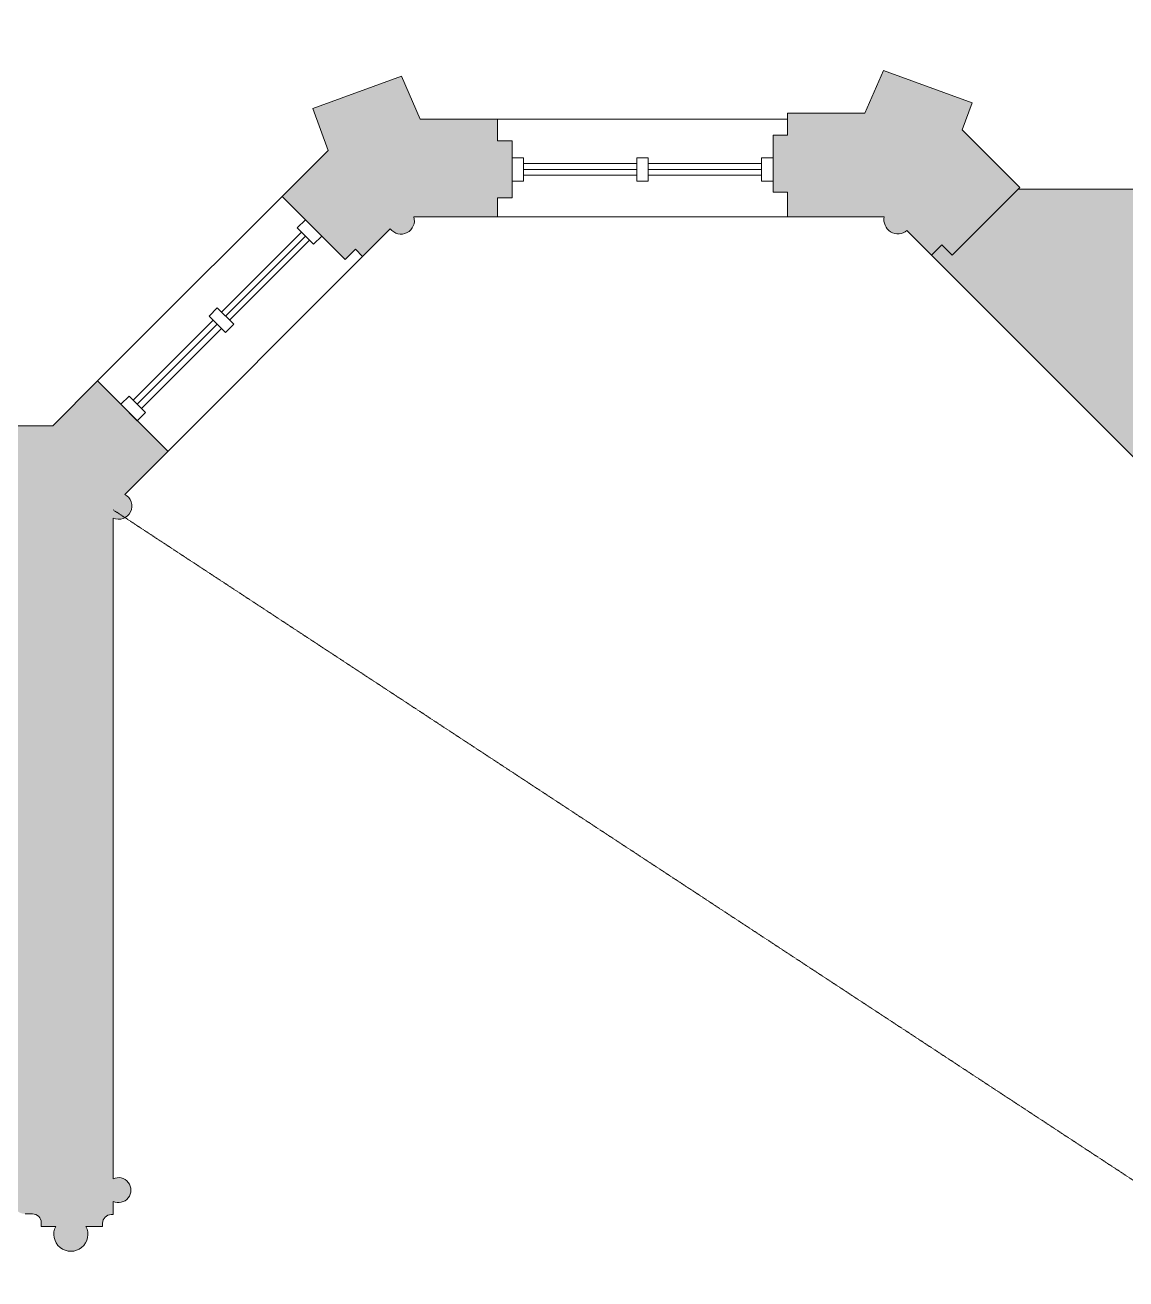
# Model space of a CAD drawing. Header units: inches. Extents: x 891 to 14187, y -1169 to 3232.
# Drawn here: x 12694.6 to 13074.3, y 2276.7 to 2708.9 of the extents above; entities that cross this region are included whole.
import ezdxf

# ---------------------------------------------------------------- set-up
doc = ezdxf.new("R2010")
doc.units = ezdxf.units.IN
doc.header["$MEASUREMENT"] = 0
doc.linetypes.add('IMPORT-IMPORT-CENTER2', pattern=[1.125, 0.75, -0.125, 0.125, -0.125])
for name, color, linetype, lineweight in [('A-Grid', 7, 'IMPORT-IMPORT-CENTER2', 9), ('A-Hatch', 7, 'Continuous', 9), ('EX-EXT-CORE', 7, 'Continuous', 9), ('EX-Windows', 7, 'Continuous', 9)]:
    doc.layers.add(name, color=color, linetype=linetype, lineweight=lineweight)

msp = doc.modelspace()

# ---------------------------------------------------------------- hatches: boundary and pattern name
at = {"layer": 'A-Hatch'}
h = msp.add_hatch(color=9, dxfattribs=at)
h.paths.add_polyline_path([(12710.43, 2286.27), (12711.92, 2286.46), (12713.31, 2287.03), (12714.51, 2287.92), (12715.44, 2289.1), (12716.05, 2290.47), (12716.29, 2291.95), (12716.15, 2293.44), (12715.63, 2294.85), (12721.37, 2294.85), (12721.37, 2295.93), (12721.47, 2296.7), (12721.77, 2297.43), (12722.25, 2298.05), (12722.87, 2298.53), (12723.59, 2298.83), (12724.37, 2298.93), (12725.01, 2298.93), (12725.01, 2303.44), (12726.04, 2303.11), (12727.12, 2303.04), (12728.18, 2303.24), (12729.16, 2303.7), (12729.99, 2304.39), (12730.62, 2305.27), (12731.02, 2306.27), (12731.16, 2307.34), (12731.02, 2308.42), (12730.62, 2309.42), (12729.99, 2310.3), (12729.16, 2310.98), (12728.18, 2311.45), (12727.12, 2311.65), (12726.04, 2311.58), (12725.01, 2311.25), (12725.01, 2538.95), (12726.13, 2538.61), (12727.29, 2538.57), (12728.43, 2538.83), (12729.47, 2539.36), (12730.33, 2540.15), (12730.98, 2541.12), (12731.35, 2542.23), (12731.43, 2543.39), (12731.21, 2544.54), (12730.71, 2545.59), (12729.96, 2546.48), (12729.01, 2547.16), (12743.86, 2562.01), (12719.64, 2586.23), (12704.18, 2570.78), (12666.46, 2570.78), (12666.46, 2607.84), (12644.84, 2607.84), (12644.84, 2560.51), (12614.07, 2560.51), (12614.07, 2530.83), (12673.57, 2530.83), (12673.57, 2342.09), (12650.87, 2342.09), (12650.87, 2305.75), (12690.28, 2305.75), (12690.28, 2303.67), (12690.4, 2302.63), (12690.75, 2301.64), (12691.33, 2300.77), (12692.08, 2300.04), (12692.98, 2299.51), (12693.98, 2299.2), (12695.03, 2299.12), (12697.21, 2299.12), (12697.99, 2299.02), (12698.71, 2298.72), (12699.33, 2298.24), (12699.81, 2297.62), (12700.11, 2296.9), (12700.21, 2296.12), (12700.21, 2294.85), (12705.22, 2294.85), (12704.7, 2293.44), (12704.56, 2291.95), (12704.8, 2290.47), (12705.41, 2289.1), (12706.35, 2287.92), (12707.55, 2287.03), (12708.94, 2286.46)])
h.paths.add_polyline_path([(13105.65, 2507.14), (13107.61, 2507.14), (13108.39, 2507.24), (13109.11, 2507.54), (13109.73, 2508.02), (13110.21, 2508.64), (13110.51, 2509.36), (13110.61, 2510.14), (13110.61, 2515.78), (13116.25, 2515.78), (13116.99, 2515.87), (13117.67, 2516.14), (13118.27, 2516.56), (13118.75, 2517.12), (13119.08, 2517.78), (13119.24, 2518.5), (13164.64, 2518.5), (13164.64, 2524.47), (13168.14, 2524.47), (13168.14, 2531.49), (13169.64, 2531.49), (13169.64, 2539.49), (13168.14, 2539.49), (13168.14, 2546.5), (13164.64, 2546.5), (13164.64, 2550.5), (13140.64, 2550.5), (13140.64, 2652.39), (13037.14, 2652.39), (13017.82, 2672.8), (13021.22, 2682.12), (12990.67, 2693.24), (12984.18, 2678.51), (12957.55, 2678.51), (12957.55, 2671.01), (12952.55, 2671.01), (12952.55, 2651.32), (12957.55, 2651.32), (12957.55, 2642.84), (12990.9, 2642.84), (12990.79, 2641.64), (12990.98, 2640.45), (12991.45, 2639.35), (12992.18, 2638.4), (12993.13, 2637.65), (12994.22, 2637.16), (12995.41, 2636.96), (12996.6, 2637.05), (12997.74, 2637.43), (12998.75, 2638.09), (13088.82, 2548.02), (13087.96, 2547.18), (13087.34, 2546.15), (13086.99, 2545.01), (13086.93, 2543.81), (13087.17, 2542.63), (13087.69, 2541.55), (13088.58, 2540.54), (13089.42, 2539.93), (13090.54, 2539.48), (13091.73, 2539.33), (13092.92, 2539.47), (13094.04, 2539.89), (13094.04, 2518.38), (13094.22, 2517.69), (13094.56, 2517.06), (13095.04, 2516.52), (13095.63, 2516.12), (13096.3, 2515.86), (13097.01, 2515.78), (13102.65, 2515.78), (13102.65, 2510.14), (13102.76, 2509.36), (13103.06, 2508.64), (13103.53, 2508.02), (13104.15, 2507.54), (13104.88, 2507.24)])
h.paths.add_polyline_path([(12805.03, 2628.12), (12808.57, 2631.65), (12811.04, 2629.19), (12820.56, 2638.71), (12821.38, 2637.87), (12822.38, 2637.26), (12823.5, 2636.92), (12824.67, 2636.87), (12825.82, 2637.12), (12826.87, 2637.65), (12827.74, 2638.43), (12828.4, 2639.4), (12828.79, 2640.51), (12828.89, 2641.68), (12828.69, 2642.84), (12857.55, 2642.84), (12857.55, 2649.32), (12862.55, 2649.32), (12862.55, 2669.01), (12857.55, 2669.01), (12857.55, 2676.51), (12830.92, 2676.51), (12824.43, 2691.24), (12793.88, 2680.12), (12799.12, 2665.72), (12783.28, 2649.87)])
h.paths.add_polyline_path([(12666.46, 2637.84), (12666.46, 2708.9), (12644.84, 2708.9), (12644.84, 2637.84), (12659.63, 2637.84)])
msp.add_hatch(color=9, dxfattribs=at).paths.add_polyline_path([(13007.26, 2629.58), (13010.8, 2633.11), (13014.33, 2629.58), (13037.69, 2652.93), (13017.82, 2672.8), (13021.22, 2682.12), (12990.67, 2693.24), (12984.18, 2678.51), (12957.55, 2678.51), (12957.55, 2671.01), (12952.55, 2671.01), (12952.55, 2651.32), (12957.55, 2651.32), (12957.55, 2642.84), (12990.9, 2642.84), (12990.79, 2641.64), (12990.98, 2640.45), (12991.45, 2639.35), (12992.18, 2638.4), (12993.13, 2637.65), (12994.22, 2637.16), (12995.41, 2636.96), (12996.6, 2637.05), (12997.74, 2637.43), (12998.75, 2638.09)])

# ---------------------------------------------------------------- linework, layer by layer
at = {"layer": 'A-Grid', "color": 8}
msp.add_line((13724.69, 1885.07), (12725.01, 2541.81), dxfattribs=at)
at = {"layer": 'EX-EXT-CORE', "color": 8}
for p, q in [((12857.55, 2676.51), (12957.55, 2676.51)), ((12820.56, 2638.71), (12729.01, 2547.16)), ((12725.01, 2538.95), (12725.01, 2502.59)), ((12725.01, 2311.25), (12725.01, 2537.64)), ((12697.21, 2299.12), (12694.64, 2299.12))]:
    msp.add_line(p, q, dxfattribs=at)
at = {"layer": 'EX-EXT-CORE', "color": 8, "flags": 128}
for points in [[(12666.46, 2706.9), (12666.46, 2570.78), (12704.18, 2570.78), (12719.64, 2586.23), (12743.86, 2562.01)], [(13088.82, 2548.02), (12998.75, 2638.09), (13007.26, 2629.58), (13010.8, 2633.11), (13014.33, 2629.58), (13037.69, 2652.93), (13017.82, 2672.8), (13021.22, 2682.12), (12990.67, 2693.24), (12984.18, 2678.51), (12957.55, 2678.51), (12957.55, 2671.01), (12952.55, 2671.01), (12952.55, 2651.32), (12957.55, 2651.32), (12957.55, 2642.84), (12990.9, 2642.84), (12828.69, 2642.84)], [(12857.55, 2642.84), (12857.55, 2649.32), (12862.55, 2649.32), (12862.55, 2669.01), (12857.55, 2669.01), (12857.55, 2676.51), (12830.92, 2676.51), (12824.43, 2691.24), (12793.88, 2680.12), (12799.12, 2665.72)], [(12719.64, 2586.23), (12799.12, 2665.72), (12783.28, 2649.87), (12805.03, 2628.12), (12808.57, 2631.65), (12811.04, 2629.19)], [(13119.25, 2518.5), (13164.64, 2518.5), (13164.64, 2524.47), (13168.14, 2524.47), (13168.14, 2531.49), (13169.64, 2531.49), (13169.64, 2539.49), (13168.14, 2539.49), (13168.14, 2546.5), (13164.64, 2546.5), (13164.64, 2550.5), (13140.64, 2550.5), (13140.64, 2652.39), (13037.14, 2652.39)], [(12725.01, 2303.44), (12725.01, 2298.93), (12724.37, 2298.93)], [(12705.22, 2294.85), (12700.21, 2294.85), (12700.21, 2296.12)], [(12721.37, 2295.93), (12721.37, 2294.85), (12715.63, 2294.85)]]:
    msp.add_lwpolyline(points, dxfattribs=at)
at = {"layer": 'EX-EXT-CORE', "color": 8}
for centre, radius, start, end in [((12824.27, 2641.48), 4.62, 216.7375, 17.0764), ((12995.63, 2641.8), 4.84, 167.613, 310.0202), ((12995.63, 2641.8), 4.84, 167.613, 310.0202), ((12726.87, 2543.12), 4.57, 245.9981, 62.0723), ((12726.84, 2307.34), 4.31, 244.8231, 115.1769), ((12697.21, 2296.12), 3, 0, 90), ((12710.43, 2292.14), 5.87, 152.5159, 27.4841), ((12724.37, 2295.93), 3, 90, 180)]:
    msp.add_arc(centre, radius, start, end, dxfattribs=at)
at = {"layer": 'EX-Windows', "color": 8}
for p, q in [((12862.55, 2663.16), (12862.55, 2655.16)), ((12866.55, 2663.16), (12862.55, 2663.16)), ((12866.55, 2655.16), (12866.55, 2663.16)), ((12905.55, 2663.16), (12905.55, 2655.16)), ((12909.55, 2663.16), (12905.55, 2663.16)), ((12909.55, 2655.16), (12909.55, 2663.16)), ((12948.55, 2663.16), (12948.55, 2655.16)), ((12952.55, 2663.16), (12948.55, 2663.16)), ((12952.55, 2655.16), (12952.55, 2663.16)), ((12866.55, 2661.16), (12905.55, 2661.16)), ((12866.55, 2659.16), (12905.55, 2659.16)), ((12909.55, 2661.16), (12948.55, 2661.16)), ((12909.55, 2659.16), (12948.55, 2659.16)), ((12862.55, 2655.16), (12866.55, 2655.16)), ((12866.55, 2657.16), (12905.55, 2657.16)), ((12905.55, 2655.16), (12909.55, 2655.16)), ((12909.55, 2657.16), (12948.55, 2657.16)), ((12948.55, 2655.16), (12952.55, 2655.16)), ((12791.33, 2641.82), (12788.5, 2639)), ((12796.98, 2636.17), (12791.33, 2641.82)), ((12762.34, 2610), (12789.91, 2637.58)), ((12788.5, 2639), (12794.15, 2633.34)), ((12763.75, 2608.59), (12791.33, 2636.17)), ((12765.16, 2607.18), (12792.74, 2634.75)), ((12794.15, 2633.34), (12796.98, 2636.17)), ((12760.92, 2611.42), (12758.09, 2608.59)), ((12766.58, 2605.76), (12760.92, 2611.42)), ((12731.93, 2579.6), (12759.51, 2607.18)), ((12758.09, 2608.59), (12763.75, 2602.93)), ((12733.34, 2578.19), (12760.92, 2605.76)), ((12734.76, 2576.77), (12762.34, 2604.35)), ((12763.75, 2602.93), (12766.58, 2605.76)), ((12730.52, 2581.01), (12727.69, 2578.19)), ((12736.17, 2575.36), (12730.52, 2581.01)), ((12727.69, 2578.19), (12733.34, 2572.53)), ((12733.34, 2572.53), (12736.17, 2575.36))]:
    msp.add_line(p, q, dxfattribs=at)

doc.saveas('drawing.dxf')
